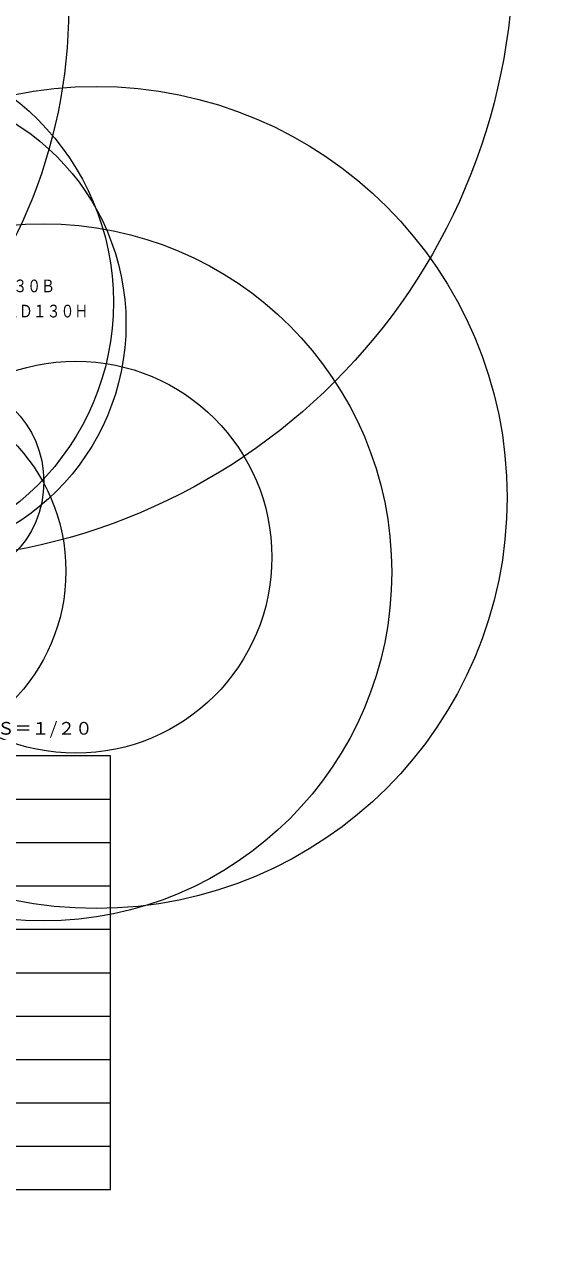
# Model space of a CAD drawing. Units: millimetres, scale not verified. Extents: x -579 to 632, y -295 to 323.
# Drawn here: x 52.6 to 113.3, y -64.5 to 77.8 of the extents above; entities that cross this region are included whole.
import ezdxf
from ezdxf.enums import TextEntityAlignment as Align

# ---------------------------------------------------------------- set-up
doc = ezdxf.new("R2010")
doc.units = ezdxf.units.MM
doc.header["$LTSCALE"] = 0.125
doc.layers.add('0-3_WAKU', color=1, linetype='Continuous', lineweight=18)
doc.layers.add('0-6_GAIKEI', color=1, linetype='Continuous', lineweight=18)
doc.layers.add('0-4_TOUROKU', color=7, linetype='Continuous')
doc.styles.add('ＭＳ ゴシック', font='')
doc.styles.get('ＭＳ ゴシック').set_extended_font_data('MS Gothic')

msp = doc.modelspace()

# ---------------------------------------------------------------- linework, layer by layer
at = {"layer": '0-3_WAKU', "color": 4}
for p, q in [((62.4993, -6.4999), (-62.5007, -6.4999)), ((62.4993, -56.4999), (62.4993, -6.4999)), ((-62.5007, -56.4999), (62.4993, -56.4999))]:
    msp.add_line(p, q, dxfattribs=at)
at = {"layer": '0-3_WAKU'}
for p, q in [((-62.5007, -11.4999), (62.4993, -11.4999)), ((-62.5007, -16.4999), (62.4993, -16.4999)), ((-62.5007, -21.4999), (62.4993, -21.4999)), ((-62.5007, -26.4999), (62.4993, -26.4999)), ((-62.5007, -31.4999), (62.4993, -31.4999)), ((-62.5007, -36.4999), (62.4993, -36.4999)), ((-62.5007, -41.4999), (62.4993, -41.4999)), ((-62.5007, -46.4999), (62.4993, -46.4999)), ((-62.5007, -51.4999), (62.4993, -51.4999))]:
    msp.add_line(p, q, dxfattribs=at)
at = {"layer": '0-6_GAIKEI'}
for centre, radius in [((323.1453, 14.0453), 308.584), ((312.4459, 14.0448), 297.8996), ((215.021, 21.4887), 201.537), ((38.6061, 86.3614), 70.3409), ((143.8081, 14.3259), 129.2616), ((-1.962, 79.7212), 59.6214), ((33.1067, 45.7926), 29.7469), ((37.0256, 43.3129), 27.2605), ((60.8546, 23.2875), 47.3848), ((54.7489, 14.6618), 40.1869), ((58.5147, 16.3981), 22.6004), ((35.9491, 14.7958), 21.4016)]:
    msp.add_circle(centre, radius, dxfattribs=at)
at = {"layer": '0-6_GAIKEI', "color": 7}
msp.add_circle((42.9233, 25.1028), 11.8855, dxfattribs=at)

# ---------------------------------------------------------------- texts
at = {"layer": '0-4_TOUROKU', "style": 'ＭＳ ゴシック', "width": 0.8}
for s, p in [('ＰＴＤＸ１００ＬＷ＿ＬＫ＋ＥＴＰＫＤ１３０Ｂ', (20.8993, 46.5001)), ('＋ＥＴＰＫＤ１３０Ｈ', (43.9393, 43.6001))]:
    msp.add_text(s, height=1.466, dxfattribs=at).set_placement(p, align=Align.BOTTOM_LEFT)
at = {"layer": '0-4_TOUROKU', "style": 'ＭＳ ゴシック'}
msp.add_text('Ｓ＝１/２０', height=1.466, dxfattribs=at).set_placement((49.4327, -4.4999), align=Align.BOTTOM_LEFT)

doc.saveas('drawing.dxf')
